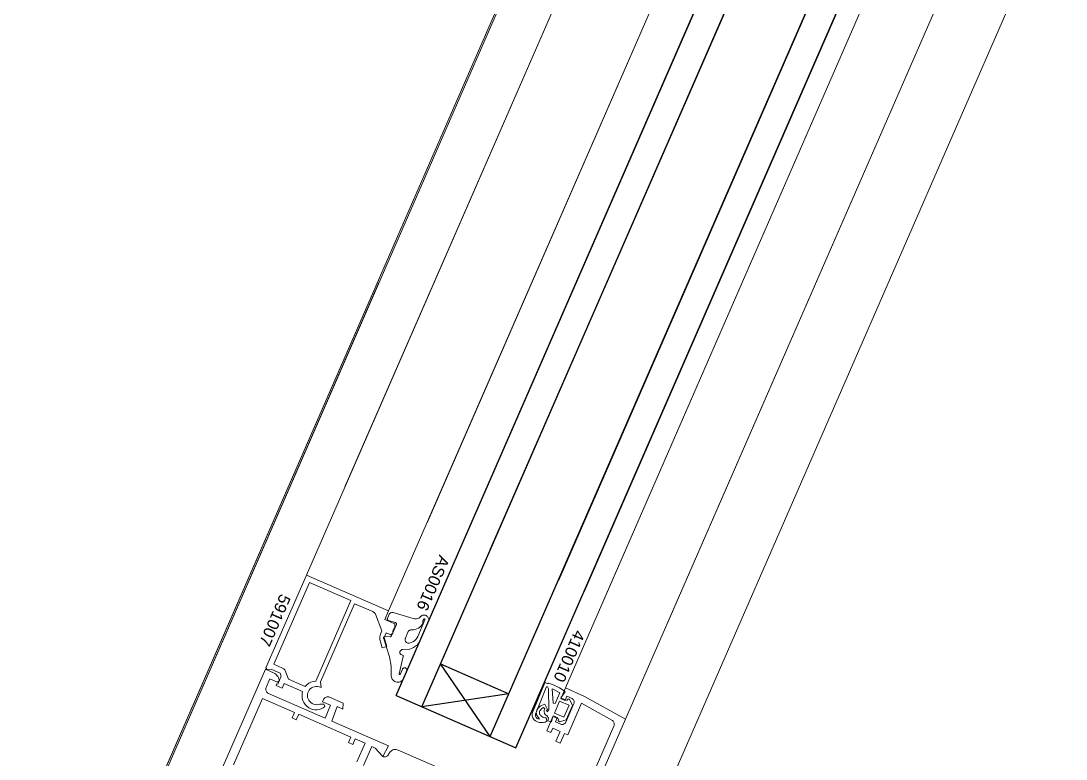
# Model space of a CAD drawing. Header units: millimetres. Extents: x -37281 to 954596, y -59787 to 956680.
# Drawn here: x 8048.5 to 8272.4, y -8995.1 to -8836.9 of the extents above; entities that cross this region are included whole.
import ezdxf
from ezdxf.enums import TextEntityAlignment as Align

# ---------------------------------------------------------------- set-up
doc = ezdxf.new("R2010")
doc.units = ezdxf.units.MM
doc.header["$MEASUREMENT"] = 0
doc.linetypes.add('Dot & Dashed', pattern=[670.277762, 352.777767, -176.388884, 0, -141.111112])
for name, color, linetype, lineweight in [('0_Pen_No__2', 8, 'Continuous', 15), ('0_Pen_No__5', 7, 'Continuous', 25), ('0_Pen_No__7', 7, 'Continuous', 35), ('0_Pen_No__9', 7, 'Continuous', 13), ('New_A-20-M_Roof_Pen_No__93', 8, 'Continuous', 13), ('New_A-25-M_Curtain_Wall_Pen_No__90', 8, 'Continuous', 20), ('New_A-25-M_Wall_Ext_Pen_No__87', 8, 'Continuous', 20), ('New_ArchiCAD Windows_Pen_No__3', 7, 'Continuous', 18)]:
    doc.layers.add(name, color=color, linetype=linetype, lineweight=lineweight)
for name, color, linetype in [('A-15-MG_Structural_Grid', 7, 'Continuous'), ('A-25-M_Wall_Int', 7, 'Continuous'), ('New_A-20-M_Roof', 7, 'Continuous'), ('New_A-25-M_Curtain_Wall', 7, 'Continuous'), ('New_A-25-M_Wall_Ext', 7, 'Continuous'), ('New_ArchiCAD Windows', 7, 'Continuous')]:
    doc.layers.add(name, color=color, linetype=linetype)
for name, color, linetype, lineweight, true_color in [('A-15-MG_Structural_Grid_Pen_No__163', 7, 'Continuous', 0, 0x750077), ('A-25-M_Wall_Int_Pen_No__107', 7, 'Continuous', 15, 0xa6a6a6), ('A-25-M_Wall_Int_Pen_No__27', 7, 'Continuous', 50, 0x2a2a2a), ('New_A-25-M_Curtain_Wall_Pen_No__69', 7, 'Continuous', 20, 0x606060)]:
    doc.layers.add(name, color=color, linetype=linetype, lineweight=lineweight, true_color=true_color)
doc.styles.add('GENERATED_STYLE_3', font='')
doc.styles.add('GENERATED_STYLE_4', font='')
doc.styles.get('GENERATED_STYLE_3').set_extended_font_data('Arial')
doc.styles.get('GENERATED_STYLE_4').set_extended_font_data('Swis721 BT')

# ---------------------------------------------------------------- blocks, each defined once
blk = doc.blocks.new('Wall_2_3', base_point=(10092.6, -4631.3))
at = {"layer": 'New_A-25-M_Wall_Ext_Pen_No__87', "linetype": 'Continuous', "flags": 128}
for points in [[(10000.93, -4591.33), (2142.47, -22613.27)], [(2234.14, -22653.24), (10092.6, -4631.3)]]:
    blk.add_lwpolyline(points, dxfattribs=at)
blk = doc.blocks.new('Wall_4_3', base_point=(9982.59, -4632.6))
at = {"layer": 'New_A-25-M_Wall_Ext_Pen_No__87', "linetype": 'Continuous', "flags": 128}
blk.add_lwpolyline([(4871.77, -16353.33), (9982.59, -4632.6)], dxfattribs=at)
blk = doc.blocks.new('Triple Window 19[17]_3')
at = {"layer": 'New_ArchiCAD Windows_Pen_No__3', "linetype": 'Continuous'}
blk.add_line((8194.2, -8733.95), (8079.28, -8997.48), dxfattribs=at)
blk = doc.blocks.new('Wall_139_3', base_point=(10165.92, -4712.54))
at = {"layer": 'New_ArchiCAD Windows', "color": 251, "linetype": 'Continuous', "lineweight": 20, "true_color": 0x606060}
blk.add_blockref('Triple Window 19[17]_3', (0, 0), dxfattribs=at)
blk = doc.blocks.new('Wall_193_3', base_point=(7921.52, -8946.49))
at = {"layer": 'A-25-M_Wall_Int_Pen_No__107', "linetype": 'Continuous'}
blk.add_hatch(color=256, dxfattribs=at).paths.add_polyline_path([(7915.52, -8960.24), (8076.79, -9030.56), (8082.78, -9016.81), (7921.52, -8946.49)])
at = {"layer": 'A-25-M_Wall_Int_Pen_No__27', "linetype": 'Continuous', "flags": 128}
for points in [[(8082.78, -9016.81), (7921.52, -8946.49)], [(7915.52, -8960.24), (8076.79, -9030.56)], [(8076.79, -9030.56), (8082.78, -9016.81)]]:
    blk.add_lwpolyline(points, dxfattribs=at)
blk = doc.blocks.new('Morph_1_3')
at = {"layer": 'New_A-20-M_Roof_Pen_No__93', "linetype": 'Continuous', "flags": 128}
blk.add_lwpolyline([(2064.53, -22792.01), (10012.82, -4564.06)], dxfattribs=at)
blk = doc.blocks.new('Standard grid marker')
at = {"layer": 'A-15-MG_Structural_Grid_Pen_No__163', "linetype": 'Continuous'}
blk.add_circle((31225.95, 0), 500, dxfattribs=at)
at = {"layer": 'A-15-MG_Structural_Grid_Pen_No__163', "style": 'GENERATED_STYLE_4'}
for tag, p in [('AC_MarkerText_1_0', (-500, 41.18)), ('AC_MarkerText_1_1', (31225.95, 41.18))]:
    blk.add_attdef(tag, text='', height=350, rotation=90, dxfattribs=at).set_placement(p, align=Align.MIDDLE_CENTER)
blk = doc.blocks.new('Beam_4_3', base_point=(10000.93, -4591.33))
at = {"layer": 'New_A-25-M_Curtain_Wall_Pen_No__69', "linetype": 'Dot & Dashed'}
blk.add_line((10000.93, -4591.33), (2142.47, -22613.27), dxfattribs=at)
at = {"layer": 'New_A-25-M_Curtain_Wall_Pen_No__90', "linetype": 'Continuous'}
blk.add_line((10000.93, -4591.33), (2142.47, -22613.27), dxfattribs=at)

msp = doc.modelspace()

# ---------------------------------------------------------------- linework, layer by layer
at = {"layer": '0_Pen_No__2', "linetype": 'Continuous', "flags": 128}
for points in [[(8113.41, -8983.27), (8113.62, -8983.8), (8113.24, -8984.07), (8112.83, -8984.27), (8112.4, -8984.42), (8111.95, -8984.49), (8111.49, -8984.5), (8111.03, -8984.43), (8110.59, -8984.3), (8110.15, -8984.06), (8109.74, -8983.75), (8109.39, -8983.37), (8109.11, -8982.95), (8108.91, -8982.48), (8108.78, -8981.99), (8108.73, -8981.48), (8108.77, -8980.97), (8108.83, -8980.59), (8104.89, -8978.87), (8104.45, -8979.87), (8103.17, -8979.32), (8103.33, -8978.95), (8103.51, -8979.03), (8104.27, -8977.29), (8104.01, -8976.63), (8102.22, -8975.85), (8101.31, -8975.95), (8101, -8975.53), (8109.67, -8955.64), (8127.27, -8963.32), (8126.47, -8965.15), (8128.58, -8966.07), (8128.63, -8966.96), (8128.5, -8967.05), (8128.38, -8967.17), (8128.29, -8967.3), (8128.21, -8967.44), (8128.16, -8967.6), (8128.14, -8967.76), (8128.14, -8967.93), (8128.17, -8968.09), (8127.76, -8968.44), (8126.76, -8968), (8126.3, -8969.05), (8126.86, -8970.97), (8125.9, -8971.25), (8125.44, -8969.69), (8125.38, -8969.41), (8125.36, -8969.14), (8125.38, -8968.86), (8125.43, -8968.58), (8125.53, -8968.32), (8125.84, -8967.6), (8124.44, -8964.04), (8124.37, -8963.89), (8124.28, -8963.76), (8124.17, -8963.65), (8124.04, -8963.56), (8123.9, -8963.48), (8119.98, -8961.77)], [(8119.98, -8961.77), (8112.67, -8978.54), (8112.8, -8979.7), (8112.37, -8979.58), (8112.04, -8979.52), (8111.71, -8979.51), (8111.38, -8979.56), (8111.06, -8979.67), (8110.77, -8979.82), (8110.5, -8980.03), (8110.28, -8980.28), (8110.1, -8980.56), (8109.98, -8980.87), (8109.9, -8981.19), (8109.88, -8981.52), (8109.92, -8981.86), (8110.02, -8982.17), (8110.17, -8982.47), (8110.37, -8982.74), (8110.61, -8982.97), (8110.88, -8983.16), (8111.19, -8983.3), (8111.51, -8983.38), (8111.84, -8983.41), (8112.17, -8983.38), (8112.5, -8983.29), (8113.41, -8983.27)], [(8121.89, -8996.42), (8123.65, -8992.39), (8124.38, -8992.71), (8126, -8994.51), (8127.22, -8992.2), (8115.12, -8986.93), (8116.24, -8983.81), (8117.44, -8984.34), (8117.51, -8983.06), (8114.63, -8981.8), (8114.48, -8981.75), (8114.33, -8981.72), (8114.17, -8981.72), (8114.01, -8981.74), (8113.86, -8981.79), (8113.72, -8981.86), (8113.59, -8981.95), (8113.48, -8982.06), (8113.39, -8982.18), (8113.31, -8982.32), (8113.11, -8982.78), (8114.85, -8983.54), (8113.65, -8986.29), (8101.55, -8981.01), (8101.42, -8980.94), (8101.29, -8980.84), (8101.18, -8980.73), (8101.09, -8980.6), (8101.02, -8980.46), (8100.98, -8980.31), (8100.96, -8980.16), (8100.96, -8980), (8100.99, -8979.84), (8101.04, -8979.7), (8101.84, -8977.86), (8103.49, -8978.58), (8103.89, -8978.2), (8103.68, -8977.67), (8103.54, -8977.39), (8103.36, -8977.13), (8103.14, -8976.9), (8102.89, -8976.71), (8102.62, -8976.57), (8100.88, -8975.81), (8091.69, -8996.89)], [(8146.44, -9058.95), (8178.02, -8986.54), (8169.25, -8981.62), (8165.13, -8979.82)], [(8165.13, -8979.82), (8164.13, -8982.12), (8165.05, -8982.51), (8165.45, -8981.6), (8166.55, -8982.08), (8166.66, -8982.14), (8166.76, -8982.21), (8166.84, -8982.3), (8166.92, -8982.41), (8166.97, -8982.52), (8167.01, -8982.64), (8167.02, -8982.76), (8167.02, -8982.89), (8167, -8983.01), (8166.96, -8983.13), (8165.2, -8987.16), (8165.14, -8987.28), (8165.07, -8987.38), (8164.98, -8987.46), (8164.87, -8987.53), (8164.76, -8987.59), (8164.64, -8987.63), (8164.52, -8987.64), (8164.39, -8987.64), (8164.27, -8987.62), (8164.15, -8987.58), (8163.05, -8987.1), (8163.45, -8986.18), (8162.53, -8985.78), (8161.13, -8988.99), (8162.05, -8989.39), (8162.45, -8988.47), (8164.01, -8989.15), (8163.09, -8991.26), (8164, -8991.66), (8164.92, -8989.55), (8165.66, -8989.87), (8168.61, -8983.1), (8175.1, -8986.73), (8175.23, -8986.82), (8175.35, -8986.94), (8175.45, -8987.07), (8175.53, -8987.21), (8175.58, -8987.36), (8175.61, -8987.53), (8175.61, -8987.69), (8175.58, -8987.85), (8175.53, -8988), (8166.27, -9009.23)], [(8094.03, -8996.28), (8100.22, -8982.07), (8107.1, -8985.06), (8106.58, -8986.26), (8107.49, -8986.66), (8108.01, -8985.46), (8119.2, -8990.34), (8118.68, -8991.53), (8119.59, -8991.93), (8120.11, -8990.74), (8122.22, -8991.66), (8120.48, -8995.65)], [(8146.75, -9000.72), (8129.33, -8993.12), (8129.11, -8993.05), (8128.87, -8993), (8128.64, -8993), (8128.41, -8993.03), (8128.18, -8993.1), (8127.97, -8993.2), (8127.78, -8993.34), (8127.61, -8993.5), (8127.47, -8993.69), (8127.35, -8993.9), (8127.31, -8993.99), (8127.24, -8994.13), (8127.15, -8994.25), (8127.03, -8994.36), (8126.9, -8994.45), (8126.76, -8994.52), (8126.61, -8994.57), (8126.46, -8994.59), (8126.3, -8994.59), (8126.15, -8994.56), (8126, -8994.51), (8124.38, -8992.71), (8123.65, -8992.39), (8121.89, -8996.42)]]:
    msp.add_lwpolyline(points, dxfattribs=at)
msp.add_lwpolyline([(8119.18, -8961.1), (8110.29, -8957.22), (8102.66, -8974.73), (8104.57, -8975.56), (8104.71, -8975.64), (8104.83, -8975.73), (8104.94, -8975.84), (8105.03, -8975.97), (8105.1, -8976.11), (8105.83, -8977.97), (8109.41, -8979.53), (8109.77, -8979.15), (8110.18, -8978.83), (8110.64, -8978.59), (8111.14, -8978.44), (8111.66, -8978.36)], close=True, dxfattribs=at)
at = {"layer": '0_Pen_No__5', "linetype": 'Continuous'}
for p, q in [((8283.34, -8627.18), (8143.47, -8947.92)), ((8288.84, -8629.57), (8148.97, -8950.32)), ((8303.5, -8635.97), (8163.64, -8956.72)), ((8309, -8638.37), (8169.14, -8959.12)), ((8128.85, -8981.46), (8256.92, -8687.75)), ((8134.35, -8983.86), (8262.42, -8690.15)), ((8149.02, -8990.25), (8277.09, -8696.55)), ((8154.52, -8992.65), (8282.59, -8698.94)), ((8138.35, -8974.69), (8153.01, -8981.09)), ((8149.02, -8990.25), (8138.35, -8974.69)), ((8128.85, -8981.46), (8154.52, -8992.65)), ((8153.01, -8981.09), (8134.35, -8983.86))]:
    msp.add_line(p, q, dxfattribs=at)
at = {"layer": '0_Pen_No__9', "linetype": 'Continuous'}
for p, q in [((8251.37, -8630.69), (8117.9, -8936.77)), ((8268.97, -8638.37), (8135.5, -8944.45)), ((8306.82, -8654.87), (8173.36, -8960.95)), ((8320.51, -8659.75), (8186.65, -8966.75)), ((8109.67, -8955.64), (8231.35, -8676.6)), ((8127.27, -8963.32), (8248.95, -8684.28)), ((8165.13, -8979.82), (8286.8, -8700.78)), ((8178.02, -8986.54), (8300.1, -8706.58))]:
    msp.add_line(p, q, dxfattribs=at)
at = {"layer": '0_Pen_No__9', "linetype": 'Continuous', "flags": 128}
for points in [[(8128.22, -8963.67), (8128.09, -8963.66), (8127.96, -8963.67), (8127.83, -8963.7), (8127.7, -8963.75), (8127.59, -8963.83), (8127.49, -8963.92), (8127.41, -8964.02), (8127.35, -8964.14), (8127, -8964.94), (8126.98, -8964.99), (8126.97, -8965.04), (8126.98, -8965.09), (8126.98, -8965.14), (8127, -8965.19), (8127.03, -8965.23), (8127.06, -8965.27), (8127.1, -8965.3), (8127.14, -8965.33), (8127.19, -8965.35), (8128.76, -8965.82), (8128.81, -8965.84), (8128.85, -8965.87), (8128.89, -8965.9), (8128.92, -8965.94), (8128.94, -8965.98), (8128.96, -8966.03), (8128.97, -8966.08), (8128.97, -8966.13), (8128.96, -8966.18), (8128.95, -8966.23), (8127.87, -8968.69), (8127.85, -8968.73), (8127.82, -8968.77), (8127.79, -8968.8), (8127.75, -8968.83), (8127.71, -8968.85), (8127.67, -8968.87), (8127.62, -8968.87), (8127.58, -8968.87), (8126.51, -8968.81), (8126.46, -8968.81), (8126.41, -8968.82), (8126.36, -8968.84), (8126.32, -8968.86), (8126.28, -8968.89), (8126.25, -8968.93), (8126.22, -8968.97), (8126.2, -8969.02), (8126.19, -8969.07), (8126.19, -8969.12), (8126.2, -8969.17), (8126.21, -8969.22), (8126.8, -8971.14), (8127.44, -8973.13), (8127.79, -8975.19), (8127.85, -8977.27), (8127.88, -8977.51), (8127.95, -8977.74), (8128.06, -8977.95), (8128.21, -8978.14), (8128.39, -8978.3), (8128.59, -8978.43), (8128.81, -8978.52), (8129.04, -8978.58), (8129.28, -8978.59), (8129.52, -8978.57), (8129.75, -8978.5), (8129.96, -8978.4), (8130.15, -8978.26), (8130.32, -8978.08), (8131.15, -8976.19), (8131.17, -8976.12), (8131.19, -8976.03), (8131.19, -8975.95), (8131.17, -8975.87), (8131.15, -8975.79), (8131.11, -8975.72), (8131.06, -8975.66), (8131, -8975.6), (8130.93, -8975.55), (8130.85, -8975.52), (8130.77, -8975.5), (8130.69, -8975.49), (8130.61, -8975.5), (8130.53, -8975.52), (8130.45, -8975.56), (8130.38, -8975.6), (8130.32, -8975.66), (8130.27, -8975.72), (8130.23, -8975.79), (8129.81, -8976.77), (8129.78, -8976.81), (8129.76, -8976.85), (8129.72, -8976.88), (8129.68, -8976.91), (8129.64, -8976.93), (8129.6, -8976.95), (8129.55, -8976.96), (8129.54, -8976.91), (8129.53, -8976.87), (8129.53, -8976.82), (8129.54, -8976.77), (8130.41, -8973.11), (8130.43, -8973.03), (8130.4, -8972.96), (8130.38, -8972.92), (8130.35, -8972.88), (8130.32, -8972.84), (8130.28, -8972.81), (8130.24, -8972.79), (8129.96, -8972.67), (8129.88, -8972.63), (8129.81, -8972.57), (8129.75, -8972.51), (8129.71, -8972.43), (8129.68, -8972.35), (8129.66, -8972.27), (8129.66, -8972.18), (8129.67, -8972.09), (8129.7, -8972.01), (8129.74, -8971.93), (8129.79, -8971.87), (8129.86, -8971.81), (8130.11, -8971.62), (8130.15, -8971.6), (8130.19, -8971.58), (8130.23, -8971.57), (8130.28, -8971.56), (8131.71, -8971.5), (8131.77, -8971.5), (8131.84, -8971.48), (8132.17, -8971.37), (8132.63, -8971.17), (8133.05, -8970.9), (8133.42, -8970.56), (8133.73, -8970.16), (8133.97, -8969.72), (8135.77, -8965.6), (8135.82, -8965.44), (8135.85, -8965.28), (8135.85, -8965.11), (8135.82, -8964.95), (8135.76, -8964.79), (8135.68, -8964.65), (8135.58, -8964.52), (8135.46, -8964.41), (8135.32, -8964.32), (8135.16, -8964.25), (8135, -8964.21), (8134.84, -8964.2), (8134.67, -8964.22), (8134.51, -8964.26), (8134.36, -8964.33), (8134.22, -8964.42), (8134.1, -8964.54), (8133.93, -8964.7), (8133.73, -8964.84), (8133.51, -8964.94), (8133.27, -8965.01), (8133.03, -8965.04), (8132.79, -8965.02), (8132.55, -8964.97)], [(8130.85, -8969.13), (8130.8, -8969.26), (8130.78, -8969.39), (8130.78, -8969.53), (8130.81, -8969.66), (8130.85, -8969.79), (8130.92, -8969.9), (8131.01, -8970.01), (8131.11, -8970.1), (8131.22, -8970.17), (8131.35, -8970.22), (8131.48, -8970.24), (8131.62, -8970.25), (8131.75, -8970.23), (8132.13, -8970.12), (8132.48, -8969.94), (8132.8, -8969.72), (8133.08, -8969.45), (8133.32, -8969.13), (8133.5, -8968.79), (8135.05, -8965.24), (8135.06, -8965.21), (8135.06, -8965.19), (8135.06, -8965.16), (8135.06, -8965.14), (8135.05, -8965.12), (8135.04, -8965.09), (8135.03, -8965.07), (8135.01, -8965.06), (8134.99, -8965.04), (8134.96, -8965.03), (8134.94, -8965.03), (8134.91, -8965.03), (8134.89, -8965.03), (8134.87, -8965.03), (8134.84, -8965.04), (8134.82, -8965.06), (8134.8, -8965.07), (8134.79, -8965.09), (8134.78, -8965.12), (8134.63, -8965.45), (8134.62, -8965.5), (8134.61, -8965.54), (8134.61, -8965.59), (8134.61, -8965.63), (8134.62, -8965.68), (8134.64, -8965.72), (8134.67, -8965.76), (8134.7, -8965.79), (8134.67, -8965.87), (8134.49, -8966.21), (8134.26, -8966.52), (8133.98, -8966.79), (8133.67, -8967.01), (8133.33, -8967.19), (8132.96, -8967.31), (8132.58, -8967.37), (8132.2, -8967.37), (8132.07, -8967.37), (8131.95, -8967.39), (8131.83, -8967.43), (8131.72, -8967.48), (8131.62, -8967.55), (8131.54, -8967.64), (8131.46, -8967.74), (8131.41, -8967.85)], [(8158.12, -8985.09), (8160.53, -8979.21), (8160.81, -8978.66), (8161.37, -8978.93), (8161.44, -8978.77), (8161.61, -8978.81), (8162.76, -8979.22), (8163.85, -8979.77), (8164.85, -8980.46), (8165.08, -8980.63), (8164.18, -8981.92), (8165.49, -8982.49), (8165.61, -8982.22), (8165.98, -8982.21), (8166.66, -8983.58), (8165.32, -8986.64), (8163.85, -8987.07), (8163.61, -8986.8), (8163.73, -8986.52), (8162.42, -8985.95), (8162.18, -8987.06), (8161.4, -8986.9), (8161.53, -8986.27), (8161.18, -8985.76), (8161.07, -8985.71), (8160.96, -8985.65), (8160.87, -8985.58), (8160.79, -8985.49), (8160.73, -8985.38), (8160.68, -8985.27), (8160.66, -8985.16), (8160.61, -8984.98), (8160.59, -8984.8), (8160.61, -8984.62), (8160.65, -8984.45), (8160.72, -8984.28), (8160.47, -8984), (8160.27, -8984.09), (8160.08, -8984.22), (8159.91, -8984.37), (8159.77, -8984.55), (8159.66, -8984.74), (8159.58, -8984.96), (8159.56, -8985.09), (8159.57, -8985.22), (8159.59, -8985.36), (8159.65, -8985.48), (8159.72, -8985.6), (8159.81, -8985.7), (8159.91, -8985.78), (8160.09, -8985.94), (8160.29, -8986.06), (8160.51, -8986.16), (8160.74, -8986.22), (8160.98, -8986.25), (8161.17, -8986.96), (8160.78, -8987.13), (8160.38, -8987.22), (8159.96, -8987.25), (8159.54, -8987.2), (8159.14, -8987.09), (8158.76, -8986.9), (8158.42, -8986.66), (8158.27, -8986.47), (8158.15, -8986.26), (8158.06, -8986.04), (8158.02, -8985.8), (8158.01, -8985.56), (8158.05, -8985.32)], [(8161.03, -8979.73), (8158.71, -8985.45), (8158.7, -8985.59), (8158.71, -8985.74), (8158.74, -8985.88), (8158.8, -8986.02), (8158.87, -8986.14), (8158.97, -8986.25), (8159.08, -8986.34), (8159.21, -8986.41), (8159.34, -8986.47), (8159.49, -8986.5), (8159.55, -8986.34), (8159.36, -8986.19), (8159.2, -8986.02), (8159.07, -8985.82), (8158.97, -8985.6), (8158.91, -8985.37), (8158.89, -8985.14), (8158.91, -8984.9), (8159.04, -8984.56), (8159.22, -8984.25), (8159.45, -8983.98), (8159.72, -8983.74), (8160.02, -8983.55), (8160.35, -8983.41), (8160.7, -8983.33), (8161.32, -8984.44), (8161.1, -8984.67), (8161.21, -8984.96), (8161.56, -8984.48), (8161.5, -8980.02), (8161.28, -8979.55), (8161.09, -8979.56)], [(8163.8, -8980.81), (8163.91, -8980.88), (8162.92, -8983.13), (8162.54, -8983.07), (8162.3, -8980), (8162.53, -8980.1)], [(8163.89, -8982.67), (8165.91, -8983.54), (8164.79, -8986.11), (8162.77, -8985.23)]]:
    msp.add_lwpolyline(points, close=True, dxfattribs=at)

# ---------------------------------------------------------------- block references
at = {"layer": 'A-15-MG_Structural_Grid', "color": 8, "linetype": 'Continuous', "lineweight": 15, "zscale": 1000, "rotation": 246.440411583993}
msp.add_blockref('Standard grid marker', (20514.68, 19955.36), dxfattribs=at)
at = {"layer": 'A-25-M_Wall_Int', "color": 250, "lineweight": 50, "true_color": 0x2a2a2a}
msp.add_blockref('Wall_193_3', (7921.52, -8946.49), dxfattribs=at)
at = {"layer": 'New_A-20-M_Roof', "linetype": 'Continuous', "lineweight": 0}
msp.add_blockref('Morph_1_3', (0, 0), dxfattribs=at)
at = {"layer": 'New_A-25-M_Curtain_Wall', "color": 8, "lineweight": 20}
msp.add_blockref('Beam_4_3', (10000.93, -4591.33), dxfattribs=at)
at = {"layer": 'New_A-25-M_Wall_Ext', "color": 250, "lineweight": 50, "true_color": 0x2a2a2a}
for name, p in [('Wall_4_3', (9982.59, -4632.6)), ('Wall_139_3', (10165.92, -4712.54)), ('Wall_2_3', (10092.6, -4631.3))]:
    msp.add_blockref(name, p, dxfattribs=at)

# ---------------------------------------------------------------- texts
at = {"layer": '0_Pen_No__7', "linetype": 'Continuous', "char_height": 2.5, "attachment_point": 7, "rotation": 246.4404, "style": 'GENERATED_STYLE_3'}
for s, insert in [('\\A1;{\\fArial|b0|i0|c0|p34;AS0016}', (8138.12, -8951.16)), ('\\A1;{\\fArial|b0|i0|c0|p34;591007}', (8104.06, -8959.48)), ('\\A1;{\\fArial|b0|i0|c0|p34;410010}', (8167.13, -8967.18))]:
    msp.add_mtext(s, dxfattribs=dict(at, insert=insert))

doc.saveas('drawing.dxf')
